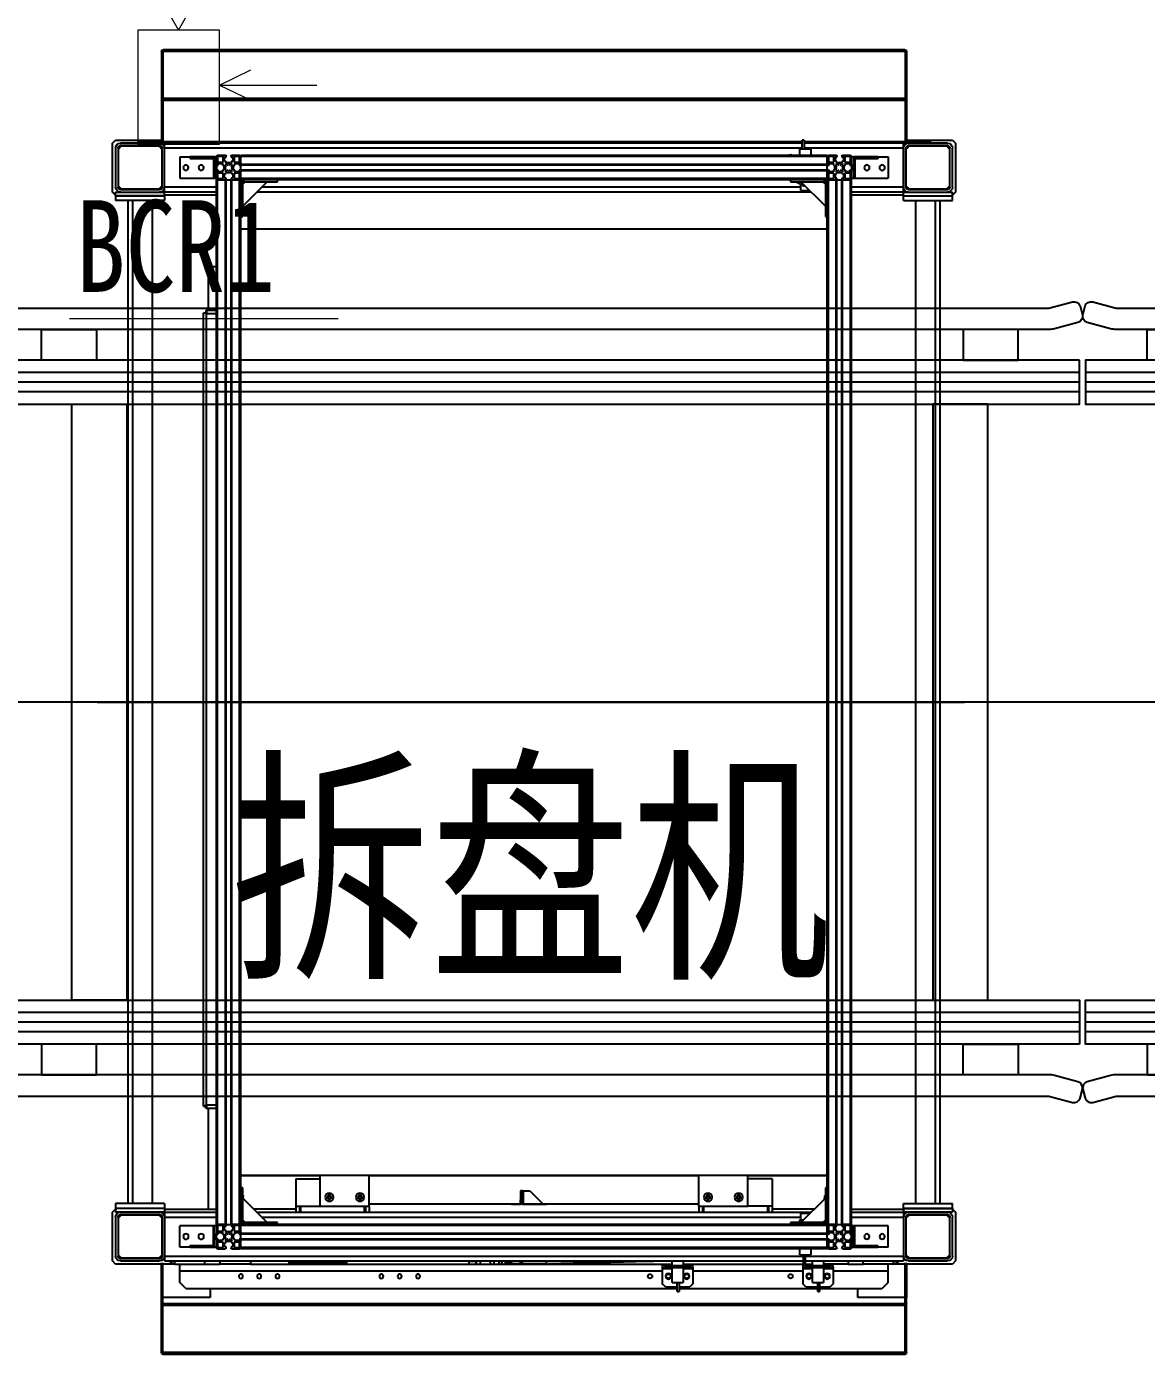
# Model space of a CAD drawing. Header units: millimetres. Extents: x 2509 to 128734, y 2492 to 91667.
# Drawn here: x 39921 to 41755, y 70975 to 73149 of the extents above; entities that cross this region are included whole.
import ezdxf

# ---------------------------------------------------------------- set-up
doc = ezdxf.new("R2010")
doc.units = ezdxf.units.MM
doc.linetypes.add('CENTER', pattern=[50.8, 31.75, -6.35, 6.35, -6.35])
for name, color, linetype in [('5', 2, 'Continuous'), ('6文字层', 3, 'Continuous'), ('SSH_输送系统', 7, 'Continuous'), ('规划设计-立库系统-链式输送机', 5, 'Continuous')]:
    doc.layers.add(name, color=color, linetype=linetype)
doc.layers.add('7', color=30, linetype='Continuous', lineweight=18)
doc.layers.add('9', color=253, linetype='Continuous', lineweight=18)
doc.styles.add('LMC', font='simhei.ttf', dxfattribs={"width": 0.8})
doc.styles.add('宋体', font='', dxfattribs={"width": 0.8, "height": 4})
doc.styles.add('标注', font='msyh.ttf', dxfattribs={"height": 20})
doc.styles.get('宋体').set_extended_font_data('SimSun')

# ---------------------------------------------------------------- blocks, each defined once
blk = doc.blocks.new('A$C23802A71')
at = {"layer": '7'}
blk.add_line((440.2, 0), (0, 0), dxfattribs=at)
at = {"layer": '9'}
for p, q in [((112, 590.3), (178.8, 472.2)), ((244.7, 590.3), (112, 590.3)), ((178.8, 472.2), (244.7, 590.3)), ((245.5, 472.2), (112.2, 472.2)), ((112.2, 472.2), (112.2, 285.7)), ((245.5, 285.7), (245.5, 472.2)), ((245.5, 382.6), (297.2, 407.3)), ((245.5, 382.6), (405.1, 382.6)), ((245.5, 382.6), (297.2, 357.9)), ((112.2, 285.7), (245.5, 285.7))]:
    blk.add_line(p, q, dxfattribs=at)
at = {"layer": '5', "style": 'LMC', "width": 0.8}
blk.add_text('BCR1', height=150, dxfattribs=at).set_placement((10.4, 44))
blk = doc.blocks.new('*U166')
at = {"layer": '规划设计-立库系统-链式输送机', "color": 4}
for p, q in [((0, 539.8), (1800, 539.8)), ((0, 508.2), (1800, 508.2)), ((0, -508.2), (1800, -508.2)), ((0, -539.8), (1800, -539.8))]:
    blk.add_line(p, q, dxfattribs=at)
at = {"layer": '规划设计-立库系统-链式输送机', "color": 1}
for p, q in [((0, 524), (1800, 524)), ((-15.8, 0), (1812.1, 0)), ((0, -524), (1800, -524))]:
    blk.add_line(p, q, dxfattribs=at)
at = {"layer": '规划设计-立库系统-链式输送机', "color": 4}
for points in [[(40.9, 611.2, 0.065543), (50, 610), (1750, 610, 0.065543), (1759.1, 611.2), (1759.1, 611.2), (1797.4, 621.5, 0.381878), (1804.8, 633.6), (1800.8, 648.5, 0.381878), (1788.4, 655.3), (1750, 645), (50, 645), (11.6, 655.3, 0.381878), (-0.8, 648.5), (-4.8, 633.6, 0.381878), (2.6, 621.5), (40.9, 611.2)], [(40.9, -611.2, -0.065543), (50, -610), (1750, -610, -0.065543), (1759.1, -611.2), (1759.1, -611.2), (1797.4, -621.5, -0.381878), (1804.8, -633.6), (1800.8, -648.5, -0.381878), (1788.4, -655.3), (1750, -645), (50, -645), (11.6, -655.3, -0.381878), (-0.8, -648.5), (-4.8, -633.6, -0.381878), (2.6, -621.5), (40.9, -611.2)]]:
    blk.add_lwpolyline(points, format="xyb", close=True, dxfattribs=at)
for points in [[(100.7, 610), (190.7, 610), (190.7, 560), (100.7, 560)], [(1699.3, 610), (1609.3, 610), (1609.3, 560), (1699.3, 560)], [(0, 560), (1800, 560), (1800, 488), (0, 488)], [(150, 488), (240, 488), (240, -488), (150, -488)], [(1650, 488), (1560, 488), (1560, -488), (1650, -488)], [(0, -560), (1800, -560), (1800, -488), (0, -488)], [(100.7, -610), (190.7, -610), (190.7, -560), (100.7, -560)], [(1699.3, -610), (1609.3, -610), (1609.3, -560), (1699.3, -560)]]:
    blk.add_lwpolyline(points, close=True, dxfattribs=at)
at = {"layer": '规划设计-立库系统-链式输送机', "color": 0, "style": '标注'}
for tag, p in [('编号', (313.9, 142.4)), ('设备高度', (311.2, -149.6))]:
    blk.add_attdef(tag, p, '', height=50, dxfattribs=at)
blk = doc.blocks.new('SSH_拆叠盘机')
at = {"layer": 'SSH_输送系统'}
for p, q in [((612, 1068), (-602, 1068)), ((-605, 1065), (-603.5, 1065)), ((-605, 1065), (-605, 985)), ((-603.5, 1065), (-603.5, 987.6)), ((612.8, 1065), (-602.8, 1065)), ((-602.8, 1065), (-602.8, 987.9)), ((612.8, 1065), (612.8, 987.9)), ((615, 1065), (613.5, 1065)), ((613.5, 1065), (613.5, 987.5)), ((615, 1065), (615, 985)), ((-605, 985), (-603.5, 985)), ((-605, 985), (-605, 918)), ((-603.5, 985), (-603.5, 918)), ((612.8, 985), (-602.8, 985)), ((-602.8, 985), (-602.8, 918)), ((612, 988), (-602, 988)), ((612.8, 985), (612.8, 918)), ((615, 985), (613.5, 985)), ((613.5, 985), (613.5, 918)), ((615, 985), (615, 918)), ((-605, 975), (-605, 920)), ((-525, 975), (-605, 975)), ((-603.5, 975), (-602.8, 975)), ((-565, 960), (-575, 950)), ((-565, 960), (239.5, 960)), ((-525, 960), (-525, 975)), ((220, 957.5), (215, 952.5)), ((220, 957.5), (239.5, 957.5)), ((239.5, 965), (239.5, 950)), ((239.5, 965), (242.5, 965)), ((242.5, 950), (242.5, 965)), ((242.5, 960), (469.5, 960)), ((242.5, 957.5), (260, 957.5)), ((265, 952.5), (260, 957.5)), ((450, 957.5), (445, 952.5)), ((450, 957.5), (469.5, 957.5)), ((469.5, 965), (469.5, 950)), ((469.5, 965), (472.5, 965)), ((472.5, 950), (472.5, 965)), ((472.5, 960), (575, 960)), ((472.5, 957.5), (490, 957.5)), ((495, 952.5), (490, 957.5)), ((615, 975), (535, 975)), ((535, 975), (535, 960)), ((585, 950), (575, 960)), ((612.8, 975), (613.5, 975)), ((615, 920), (615, 975)), ((-575, 950), (-575, 931)), ((215, 927.5), (215, 952.5)), ((231, 950), (231, 925.5)), ((231, 950), (249, 950)), ((249, 925.5), (249, 950)), ((265, 927.5), (265, 952.5)), ((445, 927.5), (445, 952.5)), ((461, 950), (461, 925.5)), ((461, 950), (479, 950)), ((479, 925.5), (479, 950)), ((495, 927.5), (495, 952.5)), ((585, 950), (585, 931)), ((-680, 920), (-685, 915)), ((-685, 915), (-685, 835)), ((-583, 920), (-680, 920)), ((-672, 915), (-608, 915)), ((-600, 907), (-600, 915)), ((-600, 915), (446.1, 915)), ((-583, 920), (-534, 920)), ((-583, 920), (-583, 915)), ((-575, 931), (-575, 920)), ((-575, 931), (215, 931)), ((-534, 920), (-534, 915)), ((-534, 920), (-509.4, 920)), ((-509.4, 919.4), (-510, 920)), ((-459.4, 920), (-509.4, 920)), ((-509.4, 915), (-509.4, 920)), ((-459.4, 920), (231, 920)), ((-459.4, 915), (-459.4, 920)), ((-396.5, 915), (-396.5, 920)), ((-396.3, 916.7), (-396.3, 918.2)), ((-302, 918.2), (-396.3, 918.2)), ((-396.3, 916.7), (-302, 916.7)), ((-302, 915), (-302, 920)), ((-102, 915), (-102, 920)), ((-102, 915.5), (-90, 915.5)), ((-90, 915), (-90, 920)), ((-90, 915), (-90, 915)), ((-89, 920), (-89, 915)), ((-83, 915), (-83, 920)), ((-67, 915), (-67, 920)), ((-61, 915), (-61, 920)), ((-60, 920), (-60, 915)), ((-60, 915), (-60, 915)), ((-52, 920), (-52, 915)), ((-48, 915), (-48, 920)), ((-47, 920), (-47, 915)), ((-32, 918.3), (-42, 918.3)), ((-42, 915), (-42, 918.3)), ((-17, 919.8), (-32, 919.8)), ((-32, 919.8), (-32, 918.8)), ((-32, 918.8), (-32, 915)), ((-17, 920), (-17, 915)), ((-14, 920), (-14, 915)), ((25.5, 919.8), (-14, 919.8)), ((-12, 920), (-12, 919.8)), ((25.5, 919.8), (25.5, 918.8)), ((25.5, 918.8), (25.5, 915)), ((200.5, 915.8), (25.5, 915.8)), ((192.2, 915.8), (28, 920)), ((200.5, 915.8), (200.5, 915.7)), ((200.5, 915.7), (200.5, 915)), ((215, 925.5), (215, 927.5)), ((215, 927.5), (231, 927.5)), ((215, 922.5), (215, 925.5)), ((215, 925.5), (220, 925.5)), ((220, 922.5), (215, 922.5)), ((220, 925.5), (220, 922.5)), ((220, 925.5), (260, 925.5)), ((220, 922.5), (260, 922.5)), ((231, 922.5), (231, 915)), ((249, 927.5), (265, 927.5)), ((249, 915), (249, 922.5)), ((249, 920), (446.1, 920)), ((260, 922.5), (260, 925.5)), ((260, 925.5), (265, 925.5)), ((265, 922.5), (260, 922.5)), ((265, 931), (445, 931)), ((265, 925.5), (265, 927.5)), ((265, 925.5), (265, 922.5)), ((445, 925.5), (445, 927.5)), ((445, 927.5), (461, 927.5)), ((445, 922.5), (445, 925.5)), ((445, 925.5), (450, 925.5)), ((450, 922.5), (445, 922.5)), ((446.1, 920), (446.1, 905)), ((446.1, 920), (449.1, 920)), ((449.1, 905), (449.1, 920)), ((449.1, 920), (461, 920)), ((449.1, 915), (610, 915)), ((450, 925.5), (450, 922.5)), ((450, 925.5), (490, 925.5)), ((450, 922.5), (490, 922.5)), ((461, 922.5), (461, 915)), ((479, 927.5), (495, 927.5)), ((479, 915), (479, 922.5)), ((519.4, 920), (479, 920)), ((490, 922.5), (490, 925.5)), ((490, 925.5), (495, 925.5)), ((495, 922.5), (490, 922.5)), ((495, 931), (585, 931)), ((495, 925.5), (495, 927.5)), ((495, 925.5), (495, 922.5)), ((519.4, 920), (544, 920)), ((519.4, 915), (519.4, 920)), ((520, 920), (519.4, 919.4)), ((593, 920), (544, 920)), ((544, 920), (544, 915)), ((585, 931), (585, 920)), ((690, 920), (593, 920)), ((593, 915), (593, 920)), ((610, 907), (610, 915)), ((618, 915), (682, 915)), ((695, 915), (690, 920)), ((695, 835), (695, 915)), ((-680, 843), (-680, 907)), ((-676, 843), (-676, 907)), ((-670.5, 910.5), (-675.5, 905.5)), ((-675.5, 905.5), (-675.5, 844.5)), ((-672, 911), (-608, 911)), ((-609.5, 910.5), (-670.5, 910.5)), ((-604.5, 905.5), (-609.5, 910.5)), ((-604.5, 844.5), (-604.5, 905.5)), ((-604, 907), (-604, 843)), ((-600, 907), (-600, 843)), ((-600, 843), (-600, 907)), ((-600, 907), (446.1, 907)), ((-558, 892.5), (-575, 892.5)), ((-575, 892.5), (-575, 857.5)), ((-558, 892.5), (-558, 889.5)), ((-558, 892.5), (-518, 892.5)), ((-515, 892.5), (-518, 892.5)), ((-518, 892.5), (-518, 857.5)), ((-515, 880.1), (-515, 893)), ((-513, 895), (-500.1, 895)), ((-513, 893), (-504, 893)), ((-513, 884), (-513, 893)), ((-504, 893), (-504, 884)), ((-499.1, 892), (-502, 892)), ((-502, 892), (-502, 890)), ((-499.1, 894), (-499.1, 892)), ((-490.9, 892), (-490.9, 894)), ((-488, 892), (-490.9, 892)), ((-489.9, 895), (-477, 895)), ((-488, 890), (-488, 892)), ((-486, 893), (-477, 893)), ((-486, 884), (-486, 893)), ((-477, 893), (-477, 884)), ((485, 895), (-475, 895)), ((-475, 895), (-475, 893)), ((-475, 893), (-475, 880.1)), ((485, 893), (-475, 893)), ((-475, 893), (-475, 880.1)), ((440.2, 905), (440.2, 895)), ((440.2, 905), (458.2, 905)), ((449.1, 907), (610, 907)), ((458.2, 895), (458.2, 905)), ((485, 895), (485, 893)), ((485, 880.1), (485, 893)), ((485, 893), (485, 880.1)), ((487, 895), (499.9, 895)), ((487, 893), (496, 893)), ((487, 884), (487, 893)), ((496, 893), (496, 884)), ((498, 892), (498, 890)), ((500.9, 892), (498, 892)), ((500.9, 894), (500.9, 892)), ((509.1, 892), (509.1, 894)), ((512, 892), (509.1, 892)), ((510.1, 895), (523, 895)), ((512, 890), (512, 892)), ((514, 884), (514, 893)), ((514, 893), (523, 893)), ((523, 893), (523, 884)), ((525, 893), (525, 880.1)), ((528, 892.5), (525, 892.5)), ((528, 892.5), (528, 857.5)), ((528, 892.5), (568, 892.5)), ((585, 892.5), (568, 892.5)), ((568, 892.5), (568, 889.5)), ((585, 892.5), (585, 857.5)), ((610, 843), (610, 907)), ((610, 843), (610, 907)), ((614, 843), (614, 907)), ((619.5, 910.5), (614.5, 905.5)), ((614.5, 905.5), (614.5, 844.5)), ((618, 911), (682, 911)), ((680.5, 910.5), (619.5, 910.5)), ((685.5, 905.5), (680.5, 910.5)), ((685.5, 844.5), (685.5, 905.5)), ((686, 907), (686, 843)), ((690, 907), (690, 843)), ((-558, 889.5), (-518, 889.5)), ((-520, 889.5), (-520, 857.5)), ((-515, 880.1), (-515, 869.9)), ((-515, 857), (-515, 869.9)), ((-512, 879.1), (-514, 879.1)), ((-514, 870.9), (-512, 870.9)), ((-504, 884), (-513, 884)), ((-512, 882), (-512, 879.1)), ((-510, 882), (-512, 882)), ((-512, 870.9), (-512, 868)), ((-510, 881.6), (-510, 882)), ((-504.9, 881.6), (-510, 881.6)), ((-504.9, 879.1), (-504.9, 881.6)), ((-502.9, 879.1), (-504.9, 879.1)), ((-504.9, 870.9), (-502.9, 870.9)), ((-504.9, 868.4), (-504.9, 870.9)), ((-502.9, 870.9), (-502.9, 879.1)), ((-502, 890), (-501.6, 890)), ((-501.6, 890), (-501.6, 884.8)), ((-501.6, 884.8), (-499.1, 884.8)), ((-501.2, 879.8), (-499.8, 881.2)), ((-499.2, 877.8), (-501.2, 879.8)), ((-501.2, 870.2), (-499.2, 872.2)), ((-499.8, 868.8), (-501.2, 870.2)), ((-501, 876), (-499.9, 876)), ((-501, 874), (-501, 876)), ((-499.9, 874), (-501, 874)), ((-499.8, 881.2), (-497.8, 879.2)), ((-497.8, 870.8), (-499.8, 868.8)), ((-499.1, 884.8), (-499.1, 882.8)), ((-499.1, 882.8), (-490.9, 882.8)), ((-496, 881), (-494, 881)), ((-496, 879.9), (-496, 881)), ((-496, 869), (-496, 870.1)), ((-494, 881), (-494, 879.9)), ((-494, 870.1), (-494, 869)), ((-492.2, 879.2), (-490.2, 881.2)), ((-490.2, 868.8), (-492.2, 870.8)), ((-490.9, 882.8), (-490.9, 884.8)), ((-490.9, 884.8), (-488.4, 884.8)), ((-488.8, 879.8), (-490.8, 877.8)), ((-490.8, 872.2), (-488.8, 870.2)), ((-490.2, 881.2), (-488.8, 879.8)), ((-488.8, 870.2), (-490.2, 868.8)), ((-490.1, 876), (-489, 876)), ((-489, 874), (-490.1, 874)), ((-489, 876), (-489, 874)), ((-488.4, 890), (-488, 890)), ((-488.4, 884.8), (-488.4, 890)), ((-487.2, 879.1), (-487.2, 870.9)), ((-485.1, 879.1), (-487.2, 879.1)), ((-487.2, 870.9), (-485.1, 870.9)), ((-477, 884), (-486, 884)), ((-485.1, 881.6), (-485.1, 879.1)), ((-480, 881.6), (-485.1, 881.6)), ((-485.1, 870.9), (-485.1, 868.4)), ((-478, 882), (-480, 882)), ((-480, 882), (-480, 881.6)), ((-478, 879.1), (-478, 882)), ((-476, 879.1), (-478, 879.1)), ((-478, 870.9), (-476, 870.9)), ((-478, 868), (-478, 870.9)), ((485, 880.1), (-475, 880.1)), ((-475, 880.1), (-475, 879.1)), ((485, 879.1), (-475, 879.1)), ((-475, 879.1), (-475, 870.9)), ((485, 870.9), (-475, 870.9)), ((-475, 870.9), (-475, 869.9)), ((-475, 869.9), (-475, 857)), ((485, 869.9), (-475, 869.9)), ((-475, 869.9), (-475, 857)), ((485, 880.1), (485, 879.1)), ((485, 879.1), (485, 870.9)), ((485, 870.9), (485, 869.9)), ((485, 857), (485, 869.9)), ((485, 869.9), (485, 857)), ((488, 879.1), (486, 879.1)), ((486, 870.9), (488, 870.9)), ((496, 884), (487, 884)), ((490, 882), (488, 882)), ((488, 882), (488, 879.1)), ((488, 870.9), (488, 868)), ((490, 881.6), (490, 882)), ((495.1, 881.6), (490, 881.6)), ((495.1, 879.1), (495.1, 881.6)), ((497.1, 879.1), (495.1, 879.1)), ((495.1, 870.9), (497.1, 870.9)), ((495.1, 868.4), (495.1, 870.9)), ((497.1, 870.9), (497.1, 879.1)), ((498, 890), (498.4, 890)), ((498.4, 890), (498.4, 884.8)), ((498.4, 884.8), (500.9, 884.8)), ((498.8, 879.8), (500.2, 881.2)), ((500.8, 877.8), (498.8, 879.8)), ((498.8, 870.2), (500.8, 872.2)), ((500.2, 868.8), (498.8, 870.2)), ((499, 876), (500.1, 876)), ((499, 874), (499, 876)), ((500.1, 874), (499, 874)), ((500.2, 881.2), (502.2, 879.2)), ((502.2, 870.8), (500.2, 868.8)), ((500.9, 884.8), (500.9, 882.8)), ((500.9, 882.8), (509.1, 882.8)), ((504, 881), (506, 881)), ((504, 879.9), (504, 881)), ((504, 869), (504, 870.1)), ((506, 881), (506, 879.9)), ((506, 870.1), (506, 869)), ((507.8, 879.2), (509.8, 881.2)), ((509.8, 868.8), (507.8, 870.8)), ((509.1, 882.8), (509.1, 884.8)), ((509.1, 884.8), (511.6, 884.8)), ((511.2, 879.8), (509.2, 877.8)), ((509.2, 872.2), (511.2, 870.2)), ((509.8, 881.2), (511.2, 879.8)), ((511.2, 870.2), (509.8, 868.8)), ((509.9, 876), (511, 876)), ((511, 874), (509.9, 874)), ((511, 876), (511, 874)), ((511.6, 890), (512, 890)), ((511.6, 884.8), (511.6, 890)), ((512.8, 879.1), (512.8, 870.9)), ((514.9, 879.1), (512.8, 879.1)), ((512.8, 870.9), (514.9, 870.9)), ((523, 884), (514, 884)), ((514.9, 881.6), (514.9, 879.1)), ((520, 881.6), (514.9, 881.6)), ((514.9, 870.9), (514.9, 868.4)), ((522, 882), (520, 882)), ((520, 882), (520, 881.6)), ((522, 879.1), (522, 882)), ((524, 879.1), (522, 879.1)), ((522, 870.9), (524, 870.9)), ((522, 868), (522, 870.9)), ((525, 880.1), (525, 869.9)), ((525, 869.9), (525, 857)), ((528, 889.5), (568, 889.5)), ((530, 889.5), (530, 857.5)), ((-520, 857.5), (-575, 857.5)), ((-518, 857.5), (-520, 857.5)), ((-515, 857.5), (-518, 857.5)), ((-515, 855), (-515, -855)), ((-515, 855), (-513, 855)), ((-513, 866), (-504, 866)), ((-513, 857), (-513, 866)), ((-504, 857), (-513, 857)), ((-513, 855), (-513, -855)), ((-513, 855), (-500.1, 855)), ((-500.1, 855), (-513, 855)), ((-512, 868), (-510, 868)), ((-510, 868.4), (-504.9, 868.4)), ((-510, 868), (-510, 868.4)), ((-504, 866), (-504, 857)), ((-502, 860), (-502, 858)), ((-501.6, 860), (-502, 860)), ((-502, 858), (-499.1, 858)), ((-501.6, 865.2), (-501.6, 860)), ((-499.1, 865.2), (-501.6, 865.2)), ((-500.1, 855), (-500.1, -855)), ((-500.1, 855), (-499.1, 855)), ((-490.9, 867.1), (-499.1, 867.1)), ((-499.1, 867.1), (-499.1, 865.2)), ((-499.1, 858), (-499.1, 856)), ((-499.1, 855), (-499.1, -855)), ((-499.1, 855), (-490.9, 855)), ((-494, 869), (-496, 869)), ((-490.9, 865.2), (-490.9, 867.1)), ((-488.4, 865.2), (-490.9, 865.2)), ((-490.9, 858), (-488, 858)), ((-490.9, 856), (-490.9, 858)), ((-490.9, 855), (-490.9, -855)), ((-490.9, 855), (-489.9, 855)), ((-489.9, 855), (-489.9, -855)), ((-489.9, 855), (-477, 855)), ((-477, 855), (-489.9, 855)), ((-488.4, 860), (-488.4, 865.2)), ((-488, 860), (-488.4, 860)), ((-488, 858), (-488, 860)), ((-486, 866), (-477, 866)), ((-486, 857), (-486, 866)), ((-477, 857), (-486, 857)), ((-485.1, 868.4), (-480, 868.4)), ((-480, 868.4), (-480, 868)), ((-480, 868), (-478, 868)), ((-477, 866), (-477, 857)), ((-477, 855), (-477, -855)), ((-477, 855), (-475, 855)), ((485, 857), (-475, 857)), ((-475, 857), (-475, 855)), ((-475, 855), (-475, -855)), ((485, 855), (-475, 855)), ((-472, 850), (-475, 850)), ((-468, 852), (-472, 848)), ((-472, 812), (-432, 852)), ((-472, 850), (-472, 795)), ((-472, 848), (-472, 812)), ((-470, 855), (-470, 852)), ((-415, 852), (-470, 852)), ((-432, 852), (-468, 852)), ((-415, 855), (-415, 852)), ((425, 852), (425, 855)), ((480, 852), (425, 852)), ((440.2, 852), (440.2, 847.5)), ((442, 852), (482, 812)), ((478, 852), (442, 852)), ((482, 848), (478, 852)), ((480, 852), (480, 855)), ((485, 850), (482, 850)), ((482, 795), (482, 850)), ((482, 812), (482, 848)), ((485, 857), (485, 855)), ((485, 855), (485, -855)), ((485, 855), (487, 855)), ((487, 857), (487, 866)), ((487, 866), (496, 866)), ((496, 857), (487, 857)), ((487, 855), (487, -855)), ((487, 855), (499.9, 855)), ((499.9, 855), (487, 855)), ((488, 868), (490, 868)), ((490, 868.4), (495.1, 868.4)), ((490, 868), (490, 868.4)), ((496, 866), (496, 857)), ((498.4, 860), (498, 860)), ((498, 860), (498, 858)), ((498, 858), (500.9, 858)), ((500.9, 865.2), (498.4, 865.2)), ((498.4, 865.2), (498.4, 860)), ((499.9, 855), (499.9, -855)), ((499.9, 855), (500.9, 855)), ((500.9, 867.1), (500.9, 865.2)), ((509.1, 867.1), (500.9, 867.1)), ((500.9, 858), (500.9, 856)), ((500.9, 855), (500.9, -855)), ((500.9, 855), (509.1, 855)), ((506, 869), (504, 869)), ((509.1, 865.2), (509.1, 867.1)), ((511.6, 865.2), (509.1, 865.2)), ((509.1, 858), (512, 858)), ((509.1, 856), (509.1, 858)), ((509.1, 855), (509.1, -855)), ((509.1, 855), (510.1, 855)), ((510.1, 855), (510.1, -855)), ((510.1, 855), (523, 855)), ((523, 855), (510.1, 855)), ((511.6, 860), (511.6, 865.2)), ((512, 860), (511.6, 860)), ((512, 858), (512, 860)), ((514, 866), (523, 866)), ((514, 857), (514, 866)), ((523, 857), (514, 857)), ((514.9, 868.4), (520, 868.4)), ((520, 868.4), (520, 868)), ((520, 868), (522, 868)), ((523, 866), (523, 857)), ((523, 855), (523, -855)), ((523, 855), (525, 855)), ((528, 857.5), (525, 857.5)), ((525, 855), (525, -855)), ((530, 857.5), (528, 857.5)), ((585, 857.5), (530, 857.5)), ((-685, 835), (-680, 830)), ((-680, 829), (-680, 835)), ((-672, 835), (-680, 835)), ((-600, 829), (-680, 829)), ((-680, 821), (-680, 829)), ((-600, 829), (-680, 829)), ((-675.5, 844.5), (-670.5, 839.5)), ((-608, 839), (-672, 839)), ((-608, 835), (-672, 835)), ((-670.5, 839.5), (-609.5, 839.5)), ((-609.5, 839.5), (-604.5, 844.5)), ((-600, 835), (-608, 835)), ((-600, 835), (-600, 843)), ((-600, 843), (-515, 843)), ((-600, 835), (-515, 835)), ((-600, 829), (-600, 835)), ((-600, 830), (-515, 830)), ((-600, 821), (-600, 829)), ((-528, 830), (-528, 665)), ((-454.4, 829.6), (-385, 829.6)), ((-449, 835), (459, 835)), ((-441, 843), (441.7, 843)), ((-385, 825.5), (-385, 835)), ((-379, 825.5), (-379, 835)), ((-377, 835), (-377, 825.5)), ((-273, 825.6), (-273, 835)), ((-271, 825.6), (-271, 835)), ((-265, 825.6), (-265, 835)), ((275, 825.6), (275, 835)), ((281, 825.6), (281, 835)), ((283, 835), (283, 825.6)), ((387, 825.5), (387, 835)), ((389, 825.5), (389, 835)), ((395, 825.5), (395, 835)), ((395, 829.6), (464.4, 829.6)), ((440.2, 847.5), (446.5, 847.5)), ((441.7, 847.5), (441.7, 837.5)), ((452.4, 837.5), (441.7, 837.5)), ((456.5, 837.5), (452.4, 837.5)), ((525, 843), (610, 843)), ((525, 835), (610, 835)), ((525, 830), (610, 830)), ((610, 835), (610, 843)), ((610, 829), (610, 835)), ((618, 835), (610, 835)), ((610, 829), (610, 821)), ((610, 829), (690, 829)), ((690, 829), (610, 829)), ((614.5, 844.5), (619.5, 839.5)), ((682, 839), (618, 839)), ((682, 835), (618, 835)), ((619.5, 839.5), (680.5, 839.5)), ((680.5, 839.5), (685.5, 844.5)), ((690, 835), (682, 835)), ((690, 830), (695, 835)), ((690, 829), (690, 835)), ((690, 829), (690, 821)), ((-600, 821), (-680, 821)), ((-660, -821), (-660, 821)), ((-652, 821), (-652, -821)), ((-620, -821), (-620, 821)), ((-470.7, 813.3), (-471.2, 809.7)), ((-385, 780.5), (-385, 825.5)), ((-385, 825.5), (-345, 825.5)), ((-265, 825.6), (-345, 825.6)), ((-345, 825.6), (-345, 775)), ((-265, 825.6), (-265, 775)), ((275, 821.8), (-265, 821.8)), ((-32, 821.8), (-17, 821.8)), ((-32, 821.8), (-32, 821.8)), ((-17, 821.8), (-17, 815)), ((-17, 815), (-14, 815)), ((-17, 800), (-17, 815)), ((-14, 821.8), (25.5, 821.8)), ((-14, 821.8), (-14, 815)), ((-14, 815), (-14, 800)), ((-12, 821.8), (-12, 800)), ((-2, 800), (19.8, 821.8)), ((25.5, 821.8), (25.5, 821.8)), ((355, 825.6), (275, 825.6)), ((275, 825.6), (275, 775)), ((355, 825.6), (355, 775)), ((395, 825.5), (355, 825.5)), ((395, 780.5), (395, 825.5)), ((480.7, 813.3), (481.2, 809.7)), ((610, 821), (690, 821)), ((630, 821), (630, -821)), ((662, -821), (662, 821)), ((670, 821), (670, -821)), ((-472, 795), (-475, 795)), ((-14, 800), (-17, 800)), ((-14, 800), (-12, 800)), ((-12, 800), (-2, 800)), ((485, 795), (482, 795)), ((-345, 775.7), (-475, 775.7)), ((485, 775), (-475, 775)), ((-385, 780.5), (-345, 780.5)), ((-385, 780.4), (-385, 780.5)), ((-385, 780.4), (-345, 780.4)), ((275, 775.7), (-265, 775.7)), ((395, 780.5), (355, 780.5)), ((395, 780.4), (355, 780.4)), ((485, 775.7), (355, 775.7)), ((395, 780.5), (395, 780.4)), ((-536, 661.3), (-536, -637.3)), ((-536, 661.3), (-533, 661.3)), ((-533, 661.3), (-533, 662)), ((-533, 662), (-531, 660)), ((-533, 662), (-531, 660)), ((-533, 662), (-532.3, 662)), ((-532.3, 665), (-532.3, 662)), ((-532.3, 665), (-515, 665)), ((-531, 660), (-531, -636)), ((-515, 660), (-531, 660)), ((-710, 0), (710, 0)), ((-536, -637.3), (-533, -637.3)), ((-533, -638), (-531, -636)), ((-533, -638), (-531, -636)), ((-533, -638), (-533, -637.3)), ((-532.3, -638), (-533, -638)), ((-532.3, -641), (-532.3, -638)), ((-515, -641), (-532.3, -641)), ((-531, -636), (-515, -636)), ((-528, -641), (-528, -713)), ((-528, -713), (-515, -713)), ((-475, -775), (485, -775)), ((-475, -795), (-472, -795)), ((-472, -795), (-472, -850)), ((482, -850), (482, -795)), ((482, -795), (485, -795)), ((-600, -821), (-680, -821)), ((-680, -829), (-680, -821)), ((-600, -829), (-600, -821)), ((-432, -852), (-472, -812)), ((-472, -812), (-472, -848)), ((482, -812), (442, -852)), ((482, -848), (482, -812)), ((610, -821), (610, -829)), ((610, -821), (690, -821)), ((690, -821), (690, -829)), ((-680, -830), (-685, -835)), ((-685, -835), (-685, -915)), ((-600, -829), (-680, -829)), ((-680, -829), (-680, -835)), ((-680, -829), (-600, -829)), ((-680, -835), (-672, -835)), ((-680, -907), (-680, -843)), ((-676, -907), (-676, -843)), ((-670.5, -839.5), (-675.5, -844.5)), ((-675.5, -844.5), (-675.5, -905.5)), ((-672, -835), (-608, -835)), ((-672, -839), (-608, -839)), ((-609.5, -839.5), (-670.5, -839.5)), ((-604.5, -844.5), (-609.5, -839.5)), ((-608, -835), (-600, -835)), ((-604.5, -905.5), (-604.5, -844.5)), ((-604, -843), (-604, -907)), ((-600, -829), (-600, -835)), ((-515, -830), (-600, -830)), ((-515, -835), (-600, -835)), ((-600, -835), (-600, -843)), ((-600, -843), (-600, -907)), ((-600, -843), (-600, -907)), ((-515, -843), (-600, -843)), ((459, -835), (-449, -835)), ((441.7, -843), (-441, -843)), ((434.1, -852), (447.9, -844.6)), ((440.2, -847.5), (440.2, -848.7)), ((441.3, -847.5), (440.2, -847.5)), ((442.6, -847.5), (441.3, -847.5)), ((441.7, -837.5), (441.7, -847.5)), ((441.7, -837.5), (456.5, -837.5)), ((447.9, -844.6), (448.4, -845.6)), ((610, -830), (525, -830)), ((610, -835), (525, -835)), ((610, -843), (525, -843)), ((610, -829), (690, -829)), ((610, -829), (690, -829)), ((610, -829), (610, -835)), ((610, -835), (610, -843)), ((610, -835), (618, -835)), ((610, -907), (610, -843)), ((610, -843), (610, -907)), ((614, -907), (614, -843)), ((619.5, -839.5), (614.5, -844.5)), ((614.5, -844.5), (614.5, -905.5)), ((618, -835), (682, -835)), ((618, -839), (682, -839)), ((680.5, -839.5), (619.5, -839.5)), ((685.5, -844.5), (680.5, -839.5)), ((682, -835), (690, -835)), ((685.5, -905.5), (685.5, -844.5)), ((686, -843), (686, -907)), ((690, -829), (690, -835)), ((695, -835), (690, -830)), ((690, -843), (690, -907)), ((695, -915), (695, -835)), ((-575, -892.5), (-575, -857.5)), ((-575, -857.5), (-520, -857.5)), ((-520, -857.5), (-518, -857.5)), ((-520, -889.5), (-520, -857.5)), ((-518, -857.5), (-515, -857.5)), ((-518, -892.5), (-518, -857.5)), ((-515, -855), (-513, -855)), ((-515, -869.9), (-515, -857)), ((-513, -855), (-500.1, -855)), ((-513, -855), (-500.1, -855)), ((-513, -857), (-504, -857)), ((-513, -866), (-513, -857)), ((-504, -866), (-513, -866)), ((-510, -868), (-512, -868)), ((-512, -868), (-512, -870.9)), ((-510, -868.4), (-510, -868)), ((-504.9, -868.4), (-510, -868.4)), ((-504.9, -870.9), (-504.9, -868.4)), ((-504, -857), (-504, -866)), ((-502, -858), (-502, -860)), ((-499.1, -858), (-502, -858)), ((-502, -860), (-501.6, -860)), ((-501.6, -860), (-501.6, -865.2)), ((-501.6, -865.2), (-499.1, -865.2)), ((-501.2, -870.2), (-499.8, -868.8)), ((-500.1, -855), (-499.1, -855)), ((-499.8, -868.8), (-497.8, -870.8)), ((-499.1, -855), (-490.9, -855)), ((-499.1, -856), (-499.1, -858)), ((-499.1, -865.2), (-499.1, -867.2)), ((-499.1, -867.2), (-490.9, -867.2)), ((-496, -869), (-494, -869)), ((-496, -870.1), (-496, -869)), ((-494, -869), (-494, -870.1)), ((-492.2, -870.8), (-490.2, -868.8)), ((-490.9, -855), (-489.9, -855)), ((-490.9, -858), (-490.9, -856)), ((-488, -858), (-490.9, -858)), ((-490.9, -867.2), (-490.9, -865.2)), ((-490.9, -865.2), (-488.4, -865.2)), ((-490.2, -868.8), (-488.8, -870.2)), ((-489.9, -855), (-477, -855)), ((-489.9, -855), (-477, -855)), ((-488.4, -860), (-488, -860)), ((-488.4, -865.2), (-488.4, -860)), ((-488, -860), (-488, -858)), ((-486, -866), (-486, -857)), ((-486, -857), (-477, -857)), ((-477, -866), (-486, -866)), ((-480, -868.4), (-485.1, -868.4)), ((-485.1, -868.4), (-485.1, -870.9)), ((-480, -868), (-480, -868.4)), ((-478, -868), (-480, -868)), ((-478, -870.9), (-478, -868)), ((-477, -855), (-475, -855)), ((-477, -857), (-477, -866)), ((-475, -850), (-472, -850)), ((485, -855), (-475, -855)), ((-475, -855), (-475, -857)), ((-475, -857), (-475, -869.9)), ((485, -857), (-475, -857)), ((-475, -857), (-475, -869.9)), ((-472, -848), (-468, -852)), ((-470, -852), (-470, -855)), ((-470, -852), (-415, -852)), ((-468, -852), (-432, -852)), ((-415, -852), (-415, -855)), ((425, -855), (425, -852)), ((425, -852), (480, -852)), ((442, -852), (478, -852)), ((478, -852), (482, -848)), ((480, -855), (480, -852)), ((482, -850), (485, -850)), ((485, -855), (487, -855)), ((485, -855), (485, -857)), ((485, -869.9), (485, -857)), ((485, -857), (485, -869.9)), ((487, -855), (499.9, -855)), ((487, -855), (499.9, -855)), ((487, -857), (496, -857)), ((487, -866), (487, -857)), ((496, -866), (487, -866)), ((490, -868), (488, -868)), ((488, -868), (488, -870.9)), ((490, -868.4), (490, -868)), ((495.1, -868.4), (490, -868.4)), ((495.1, -870.9), (495.1, -868.4)), ((496, -857), (496, -866)), ((500.9, -858), (498, -858)), ((498, -858), (498, -860)), ((498, -860), (498.4, -860)), ((498.4, -860), (498.4, -865.2)), ((498.4, -865.2), (500.9, -865.2)), ((498.8, -870.2), (500.2, -868.8)), ((499.9, -855), (500.9, -855)), ((500.2, -868.8), (502.2, -870.8)), ((500.9, -855), (509.1, -855)), ((500.9, -856), (500.9, -858)), ((500.9, -865.2), (500.9, -867.2)), ((500.9, -867.2), (509.1, -867.2)), ((504, -869), (506, -869)), ((504, -870.1), (504, -869)), ((506, -869), (506, -870.1)), ((507.8, -870.8), (509.8, -868.8)), ((509.1, -855), (510.1, -855)), ((509.1, -858), (509.1, -856)), ((512, -858), (509.1, -858)), ((509.1, -867.2), (509.1, -865.2)), ((509.1, -865.2), (511.6, -865.2)), ((509.8, -868.8), (511.2, -870.2)), ((510.1, -855), (523, -855)), ((510.1, -855), (523, -855)), ((511.6, -865.2), (511.6, -860)), ((511.6, -860), (512, -860)), ((512, -860), (512, -858)), ((514, -866), (514, -857)), ((514, -857), (523, -857)), ((523, -866), (514, -866)), ((520, -868.4), (514.9, -868.4)), ((514.9, -868.4), (514.9, -870.9)), ((522, -868), (520, -868)), ((520, -868), (520, -868.4)), ((522, -870.9), (522, -868)), ((523, -855), (525, -855)), ((523, -857), (523, -866)), ((525, -857), (525, -869.9)), ((525, -857.5), (528, -857.5)), ((528, -892.5), (528, -857.5)), ((528, -857.5), (530, -857.5)), ((530, -857.5), (585, -857.5)), ((530, -889.5), (530, -857.5)), ((585, -892.5), (585, -857.5)), ((-558, -892.5), (-558, -889.5)), ((-518, -889.5), (-558, -889.5)), ((-515, -880.1), (-515, -869.9)), ((-515, -893), (-515, -880.1)), ((-512, -870.9), (-514, -870.9)), ((-514, -879.1), (-512, -879.1)), ((-513, -884), (-504, -884)), ((-513, -893), (-513, -884)), ((-512, -879.1), (-512, -882)), ((-512, -882), (-510, -882)), ((-510, -882), (-510, -881.6)), ((-510, -881.6), (-504.9, -881.6)), ((-502.9, -870.9), (-504.9, -870.9)), ((-504.9, -881.6), (-504.9, -879.1)), ((-504.9, -879.1), (-502.9, -879.1)), ((-504, -884), (-504, -893)), ((-502.9, -879.1), (-502.9, -870.9)), ((-502, -890), (-502, -892)), ((-501.6, -890), (-502, -890)), ((-499.1, -884.9), (-501.6, -884.9)), ((-501.6, -884.9), (-501.6, -890)), ((-499.2, -872.2), (-501.2, -870.2)), ((-501.2, -879.8), (-499.2, -877.8)), ((-499.8, -881.2), (-501.2, -879.8)), ((-501, -874), (-499.9, -874)), ((-501, -876), (-501, -874)), ((-499.9, -876), (-501, -876)), ((-497.8, -879.2), (-499.8, -881.2)), ((-490.9, -882.8), (-499.1, -882.8)), ((-499.1, -882.8), (-499.1, -884.9)), ((-496, -881), (-496, -879.9)), ((-494, -881), (-496, -881)), ((-494, -879.9), (-494, -881)), ((-490.2, -881.2), (-492.2, -879.2)), ((-490.9, -884.9), (-490.9, -882.8)), ((-488.4, -884.9), (-490.9, -884.9)), ((-488.8, -870.2), (-490.8, -872.2)), ((-490.8, -877.8), (-488.8, -879.8)), ((-488.8, -879.8), (-490.2, -881.2)), ((-490.1, -874), (-489, -874)), ((-489, -876), (-490.1, -876)), ((-489, -874), (-489, -876)), ((-488.4, -890), (-488.4, -884.9)), ((-488, -890), (-488.4, -890)), ((-488, -892), (-488, -890)), ((-485.1, -870.9), (-487.2, -870.9)), ((-487.2, -870.9), (-487.2, -879.1)), ((-487.2, -879.1), (-485.1, -879.1)), ((-486, -884), (-477, -884)), ((-486, -893), (-486, -884)), ((-485.1, -879.1), (-485.1, -881.6)), ((-485.1, -881.6), (-480, -881.6)), ((-480, -881.6), (-480, -882)), ((-480, -882), (-478, -882)), ((-476, -870.9), (-478, -870.9)), ((-478, -879.1), (-476, -879.1)), ((-478, -882), (-478, -879.1)), ((-477, -884), (-477, -893)), ((485, -869.9), (-475, -869.9)), ((-475, -869.9), (-475, -870.9)), ((485, -870.9), (-475, -870.9)), ((-475, -870.9), (-475, -879.1)), ((485, -879.1), (-475, -879.1)), ((-475, -879.1), (-475, -880.1)), ((-475, -880.1), (-475, -893)), ((485, -880.1), (-475, -880.1)), ((-475, -880.1), (-475, -893)), ((485, -869.9), (485, -870.9)), ((485, -870.9), (485, -879.1)), ((485, -879.1), (485, -880.1)), ((485, -893), (485, -880.1)), ((485, -880.1), (485, -893)), ((488, -870.9), (486, -870.9)), ((486, -879.1), (488, -879.1)), ((487, -893), (487, -884)), ((487, -884), (496, -884)), ((488, -879.1), (488, -882)), ((488, -882), (490, -882)), ((490, -882), (490, -881.6)), ((490, -881.6), (495.1, -881.6)), ((497.1, -870.9), (495.1, -870.9)), ((495.1, -881.6), (495.1, -879.1)), ((495.1, -879.1), (497.1, -879.1)), ((496, -884), (496, -893)), ((497.1, -879.1), (497.1, -870.9)), ((498.4, -890), (498, -890)), ((498, -890), (498, -892)), ((500.9, -884.9), (498.4, -884.9)), ((498.4, -884.9), (498.4, -890)), ((500.8, -872.2), (498.8, -870.2)), ((498.8, -879.8), (500.8, -877.8)), ((500.2, -881.2), (498.8, -879.8)), ((499, -874), (500.1, -874)), ((499, -876), (499, -874)), ((500.1, -876), (499, -876)), ((502.2, -879.2), (500.2, -881.2)), ((509.1, -882.8), (500.9, -882.8)), ((500.9, -882.8), (500.9, -884.9)), ((504, -881), (504, -879.9)), ((506, -881), (504, -881)), ((506, -879.9), (506, -881)), ((509.8, -881.2), (507.8, -879.2)), ((509.1, -884.9), (509.1, -882.8)), ((511.6, -884.9), (509.1, -884.9)), ((511.2, -870.2), (509.2, -872.2)), ((509.2, -877.8), (511.2, -879.8)), ((511.2, -879.8), (509.8, -881.2)), ((509.9, -874), (511, -874)), ((511, -876), (509.9, -876)), ((511, -874), (511, -876)), ((511.6, -890), (511.6, -884.9)), ((512, -890), (511.6, -890)), ((512, -892), (512, -890)), ((512.8, -870.9), (512.8, -879.1)), ((514.9, -870.9), (512.8, -870.9)), ((512.8, -879.1), (514.9, -879.1)), ((514, -884), (523, -884)), ((514, -893), (514, -884)), ((514.9, -879.1), (514.9, -881.6)), ((514.9, -881.6), (520, -881.6)), ((520, -881.6), (520, -882)), ((520, -882), (522, -882)), ((524, -870.9), (522, -870.9)), ((522, -879.1), (524, -879.1)), ((522, -882), (522, -879.1)), ((523, -884), (523, -893)), ((525, -880.1), (525, -869.9)), ((525, -880.1), (525, -893)), ((568, -889.5), (528, -889.5)), ((568, -892.5), (568, -889.5)), ((-675.5, -905.5), (-670.5, -910.5)), ((-608, -911), (-672, -911)), ((-670.5, -910.5), (-609.5, -910.5)), ((-609.5, -910.5), (-604.5, -905.5)), ((-600, -907), (-600, -915)), ((444.2, -907), (-600, -907)), ((-575, -892.5), (-558, -892.5)), ((-518, -892.5), (-558, -892.5)), ((-518, -892.5), (-515, -892.5)), ((-504, -893), (-513, -893)), ((-500.1, -895), (-513, -895)), ((-502, -892), (-499.1, -892)), ((-499.1, -892), (-499.1, -894)), ((-490.9, -894), (-490.9, -892)), ((-490.9, -892), (-488, -892)), ((-477, -895), (-489.9, -895)), ((-477, -893), (-486, -893)), ((485, -893), (-475, -893)), ((-475, -893), (-475, -895)), ((485, -895), (-475, -895)), ((419, -895), (424.7, -896.7)), ((424.7, -896.7), (427.9, -895)), ((440.2, -895), (440.2, -905)), ((441.3, -905), (440.2, -905)), ((458.2, -905), (441.3, -905)), ((444.2, -905), (444.2, -920)), ((447.2, -920), (447.2, -905)), ((610, -907), (447.2, -907)), ((458.2, -905), (458.2, -895)), ((485, -893), (485, -895)), ((496, -893), (487, -893)), ((499.9, -895), (487, -895)), ((498, -892), (500.9, -892)), ((500.9, -892), (500.9, -894)), ((509.1, -894), (509.1, -892)), ((509.1, -892), (512, -892)), ((523, -895), (510.1, -895)), ((523, -893), (514, -893)), ((525, -892.5), (528, -892.5)), ((568, -892.5), (528, -892.5)), ((568, -892.5), (585, -892.5)), ((610, -907), (610, -915)), ((614.5, -905.5), (619.5, -910.5)), ((682, -911), (618, -911)), ((619.5, -910.5), (680.5, -910.5)), ((680.5, -910.5), (685.5, -905.5)), ((-685, -915), (-680, -920)), ((-680, -920), (-605, -920)), ((-608, -915), (-672, -915)), ((-645, -915), (-645, -916.5)), ((-645, -916.5), (-606.5, -916.5)), ((-606.5, -916.5), (-606.5, -915)), ((-605, -985), (-605, -918)), ((-605, -918), (-603.5, -918)), ((-603.5, -985), (-603.5, -918)), ((-603.5, -920), (-602.8, -920)), ((-602.8, -915), (-600, -915)), ((-602.8, -915), (-602.8, -916.5)), ((-602.8, -916.5), (444.2, -916.5)), ((-602.8, -916.5), (-602.8, -918)), ((-602.8, -985), (-602.8, -918)), ((-602.8, -918), (444.2, -918)), ((444.2, -915), (-600, -915)), ((444.4, -920), (444.2, -920)), ((447.2, -920), (444.4, -920)), ((610, -915), (447.2, -915)), ((447.2, -916.5), (612.8, -916.5)), ((447.2, -918), (612.8, -918)), ((610, -915), (612.8, -915)), ((612.8, -915), (612.8, -916.5)), ((612.8, -918), (612.8, -916.5)), ((612.8, -985), (612.8, -918)), ((612.8, -920), (613.5, -920)), ((615, -918), (613.5, -918)), ((613.5, -985), (613.5, -918)), ((615, -985), (615, -918)), ((615, -920), (690, -920)), ((616.5, -916.5), (616.5, -915)), ((616.5, -916.5), (655, -916.5)), ((682, -915), (618, -915)), ((655, -915), (655, -916.5)), ((690, -920), (695, -915)), ((-603.5, -975), (-602.8, -975)), ((612.8, -975), (613.5, -975)), ((-605, -1065), (-605, -985)), ((-605, -985), (-603.5, -985)), ((-603.5, -1065), (-603.5, -987.6)), ((612.8, -985), (-602.8, -985)), ((-602.8, -1065), (-602.8, -987.9)), ((612, -988), (-602, -988)), ((612.8, -1065), (612.8, -987.9)), ((615, -985), (613.5, -985)), ((613.5, -1065), (613.5, -987.5)), ((615, -1065), (615, -985)), ((-605, -1065), (-603.5, -1065)), ((612.8, -1065), (-602.8, -1065)), ((615, -1065), (613.5, -1065)), ((612, -1068), (-602, -1068))]:
    blk.add_line(p, q, dxfattribs=at)
at = {"layer": 'SSH_输送系统', "flags": 128}
for points in [[(612.8, 1065), (612.6, 1066), (612.4, 1066.9), (612.3, 1067.6), (612.1, 1067.9), (612, 1068)], [(612.8, 985), (612.6, 986), (612.4, 986.9), (612.3, 987.6), (612.1, 987.9), (612, 988)], [(-536, 661.3), (-535.8, 661), (-535, 660.8), (-533.8, 660.5), (-532.2, 660.2), (-531, 660)], [(-533, 661.3), (-532.9, 661), (-532.5, 660.7), (-531.9, 660.4), (-531.2, 660.1), (-531, 660)], [(-531, 660), (-531.2, 661.5), (-531.5, 663), (-531.8, 664.2), (-532.1, 664.9), (-532.3, 665)], [(-531, 660), (-531.3, 660.7), (-531.6, 661.3), (-531.9, 661.8), (-532.2, 662), (-532.3, 662)], [(-531, -636), (-532.5, -636.2), (-534, -636.5), (-535.2, -636.8), (-535.9, -637.1), (-536, -637.3)], [(-531, -636), (-531.7, -636.3), (-532.3, -636.6), (-532.8, -636.9), (-533, -637.2), (-533, -637.3)], [(-532.3, -641), (-532, -640.8), (-531.8, -640), (-531.5, -638.8), (-531.2, -637.2), (-531, -636)], [(-532.3, -638), (-532, -637.9), (-531.7, -637.5), (-531.4, -636.9), (-531.1, -636.2), (-531, -636)], [(612.8, -985), (612.6, -986), (612.4, -986.9), (612.3, -987.6), (612.1, -987.9), (612, -988)], [(612.8, -1065), (612.6, -1066), (612.4, -1066.9), (612.3, -1067.6), (612.1, -1067.9), (612, -1068)]]:
    blk.add_lwpolyline(points, dxfattribs=at)
at = {"layer": 'SSH_输送系统'}
for centre, radius in [((-475, 940), 3.5), ((-445, 940), 3.5), ((-415, 940), 3.5), ((-245, 940), 3.5), ((-215, 940), 3.5), ((-185, 940), 3.5), ((225, 940), 4.5), ((255, 940), 4.5), ((455, 940), 4.5), ((485, 940), 4.5), ((-565, 875), 4.5), ((-540, 875), 4.5), ((550, 875), 4.25), ((575, 875), 4.25), ((-330, 810.6), 6.72), ((-330, 810.5), 3.3), ((-330, 810.5), 2.5), ((-280, 810.6), 6.72), ((-280, 810.5), 3.3), ((-280, 810.5), 2.5), ((290, 810.6), 6.72), ((290, 810.5), 3.3), ((290, 810.5), 2.5), ((340, 810.6), 6.72), ((340, 810.5), 3.3), ((340, 810.5), 2.5), ((-565, -875), 4.25), ((-540, -875), 4.25), ((550, -875), 4.5), ((575, -875), 4.5)]:
    blk.add_circle(centre, radius, dxfattribs=at)
at = {"layer": 'SSH_输送系统', "extrusion": (4.44116e-16, 2.71607e-15, -1)}
for centre in [(-195, 940), (-225, 940), (-255, 940), (-425, 940), (-455, 940), (-485, 940)]:
    blk.add_circle(centre, 3.5, dxfattribs=at)
at = {"layer": 'SSH_输送系统'}
for centre, radius, start, end in [((-602, 1065), 3, 90, 180), ((-602.1, 1065), 1.43, 109.5911, 181.0783), ((-593.6, 1064.2), 9.23, 155.5167, 174.874), ((612, 1065), 3, 0, 90), ((612, 1065), 1.49, 359.8925, 68.9715), ((-602, 985), 3, 90, 180), ((-602.1, 985), 1.43, 109.5911, 181.0783), ((-593.6, 984.2), 9.23, 155.5167, 174.874), ((612, 985), 3, 0, 90), ((612, 985), 1.49, 359.8925, 68.9715), ((-672, 907), 8, 90, 180), ((-608, 907), 8, 0, 90), ((-583, 909), 11, 90, 146.9443), ((593, 909), 11, 33.0557, 90), ((618, 907), 8, 90, 180), ((682, 907), 8, 0, 90), ((-672, 907), 4, 90, 180), ((-608, 907), 4, 0, 90), ((-513, 893), 2, 90, 180), ((-500.1, 894), 1, 0, 90), ((-489.9, 894), 1, 90, 180), ((-477, 893), 2, 0, 90), ((487, 893), 2, 90, 180), ((499.9, 894), 1, 0, 90), ((510.1, 894), 1, 90, 180), ((523, 893), 2, 0, 90), ((618, 907), 4, 90, 180), ((682, 907), 4, 0, 90), ((-514, 880.1), 1, 180, 270), ((-514, 869.9), 1, 90, 180), ((-495, 875), 5, 146.537, 168.463), ((-495, 875), 5, 191.537, 213.463), ((-495, 875), 5, 101.537, 123.463), ((-495, 875), 5, 236.537, 258.463), ((-495, 875), 5, 56.537, 78.463), ((-495, 875), 5, 281.537, 303.463), ((-495, 875), 5, 11.537, 33.463), ((-495, 875), 5, 326.537, 348.463), ((-476, 880.1), 1, 270, 0), ((-476, 869.9), 1, 0, 90), ((486, 880.1), 1, 180, 270), ((486, 869.9), 1, 90, 180), ((505, 875), 5, 146.537, 168.463), ((505, 875), 5, 191.537, 213.463), ((505, 875), 5, 101.537, 123.463), ((505, 875), 5, 236.537, 258.463), ((505, 875), 5, 56.537, 78.463), ((505, 875), 5, 281.537, 303.463), ((505, 875), 5, 11.537, 33.463), ((505, 875), 5, 326.537, 348.463), ((524, 880.1), 1, 270, 0), ((524, 869.9), 1, 0, 90), ((-513, 857), 2, 180, 270), ((-500.1, 856), 1, 270, 0), ((-489.9, 856), 1, 180, 270), ((-477, 857), 2, 270, 0), ((-470, 850), 5, 90, 180), ((-470, 850), 2, 90, 180), ((480, 850), 5, 0, 90), ((480, 850), 2, 0, 90), ((487, 857), 2, 180, 270), ((499.9, 856), 1, 270, 0), ((510.1, 856), 1, 180, 270), ((523, 857), 2, 270, 0), ((-672, 843), 8, 180, 270), ((-672, 843), 4, 180, 270), ((-608, 843), 4, 270, 0), ((-608, 843), 8, 270, 0), ((618, 843), 8, 180, 270), ((618, 843), 4, 180, 270), ((682, 843), 4, 270, 0), ((682, 843), 8, 270, 0), ((-474.1, 810.1), 3, 315.6617, 353), ((-330, 810.5), 3.3, 0, 180), ((-330, 810.4), 2.5, 89.9988, 180), ((-330, 810.4), 2.5, 0, 90.0012), ((-280, 810.5), 3.3, 0, 180), ((-280, 810.4), 2.5, 89.9988, 180), ((-280, 810.4), 2.5, 0, 90.0012), ((290, 810.5), 3.3, 0, 180), ((290, 810.4), 2.5, 89.9988, 180), ((290, 810.4), 2.5, 0, 90.0012), ((340, 810.5), 3.3, 0, 180), ((340, 810.4), 2.5, 89.9988, 180), ((340, 810.4), 2.5, 0, 90.0012), ((484.1, 810.1), 3, 187, 224.3383), ((-672, -843), 8, 90, 180), ((-672, -843), 4, 90, 180), ((-608, -843), 8, 0, 90), ((-608, -843), 4, 0, 90), ((618, -843), 8, 90, 180), ((618, -843), 4, 90, 180), ((682, -843), 8, 0, 90), ((682, -843), 4, 0, 90), ((-513, -857), 2, 90, 180), ((-500.1, -856), 1, 0, 90), ((-489.9, -856), 1, 90, 180), ((-477, -857), 2, 0, 90), ((-470, -850), 5, 180, 270), ((-470, -850), 2, 180, 270), ((480, -850), 2, 270, 0), ((480, -850), 5, 270, 0), ((487, -857), 2, 90, 180), ((499.9, -856), 1, 0, 90), ((510.1, -856), 1, 90, 180), ((523, -857), 2, 0, 90), ((-514, -869.9), 1, 180, 270), ((-514, -880.1), 1, 90, 180), ((-495, -875), 5, 146.537, 168.463), ((-495, -875), 5, 191.537, 213.463), ((-495, -875), 5, 101.537, 123.463), ((-495, -875), 5, 236.537, 258.463), ((-495, -875), 5, 56.537, 78.463), ((-495, -875), 5, 281.537, 303.463), ((-495, -875), 5, 11.537, 33.463), ((-495, -875), 5, 326.537, 348.463), ((-476, -869.9), 1, 270, 0), ((-476, -880.1), 1, 0, 90), ((486, -869.9), 1, 180, 270), ((486, -880.1), 1, 90, 180), ((505, -875), 5, 146.537, 168.463), ((505, -875), 5, 191.537, 213.463), ((505, -875), 5, 101.537, 123.463), ((505, -875), 5, 236.537, 258.463), ((505, -875), 5, 56.537, 78.463), ((505, -875), 5, 281.537, 303.463), ((505, -875), 5, 11.537, 33.463), ((505, -875), 5, 326.537, 348.463), ((524, -869.9), 1, 270, 0), ((524, -880.1), 1, 0, 90), ((-672, -907), 8, 180, 270), ((-672, -907), 4, 180, 270), ((-608, -907), 4, 270, 0), ((-608, -907), 8, 270, 0), ((-513, -893), 2, 180, 270), ((-500.1, -894), 1, 270, 0), ((-489.9, -894), 1, 180, 270), ((-477, -893), 2, 270, 0), ((487, -893), 2, 180, 270), ((499.9, -894), 1, 270, 0), ((510.1, -894), 1, 180, 270), ((523, -893), 2, 270, 0), ((618, -907), 8, 180, 270), ((618, -907), 4, 180, 270), ((682, -907), 4, 270, 0), ((682, -907), 8, 270, 0), ((-606.5, -918), 3, 0, 90), ((-606.5, -918), 1.5, 0, 90), ((616.5, -918), 3, 90, 180), ((616.5, -918), 1.5, 90, 180), ((-602, -985), 3, 180, 270), ((-602.1, -985), 1.43, 178.9217, 250.4089), ((-593.6, -984.2), 9.23, 185.126, 204.4833), ((612, -985), 3, 270, 0), ((612, -985), 1.49, 291.0285, 0.1075), ((-602, -1065), 3, 180, 270), ((-602.1, -1065), 1.43, 178.9217, 250.4089), ((-593.6, -1064.2), 9.23, 185.126, 204.4833), ((612, -1065), 3, 270, 0), ((612, -1065), 1.49, 291.0285, 0.1075)]:
    blk.add_arc(centre, radius, start, end, dxfattribs=at)

msp = doc.modelspace()

# ---------------------------------------------------------------- block references
msp.add_blockref('A$C23802A71', (39991.256, 72670.728))
at = {"layer": 'SSH_输送系统', "xscale": -1, "rotation": 180}
msp.add_blockref('SSH_拆叠盘机', (40746.959, 72043.071), dxfattribs=at)
at = {"layer": '规划设计-立库系统-链式输送机', "xscale": -1}
for p in [(41645.089, 72043.071), (43455.089, 72043.071)]:
    msp.add_blockref('*U166', p, dxfattribs=at)

# ---------------------------------------------------------------- texts
at = {"layer": '6文字层', "linetype": 'CENTER', "style": '宋体', "width": 0.8}
msp.add_text('拆盘机', height=300, dxfattribs=at).set_placement((40254.38, 71621.071))

doc.saveas('drawing.dxf')
